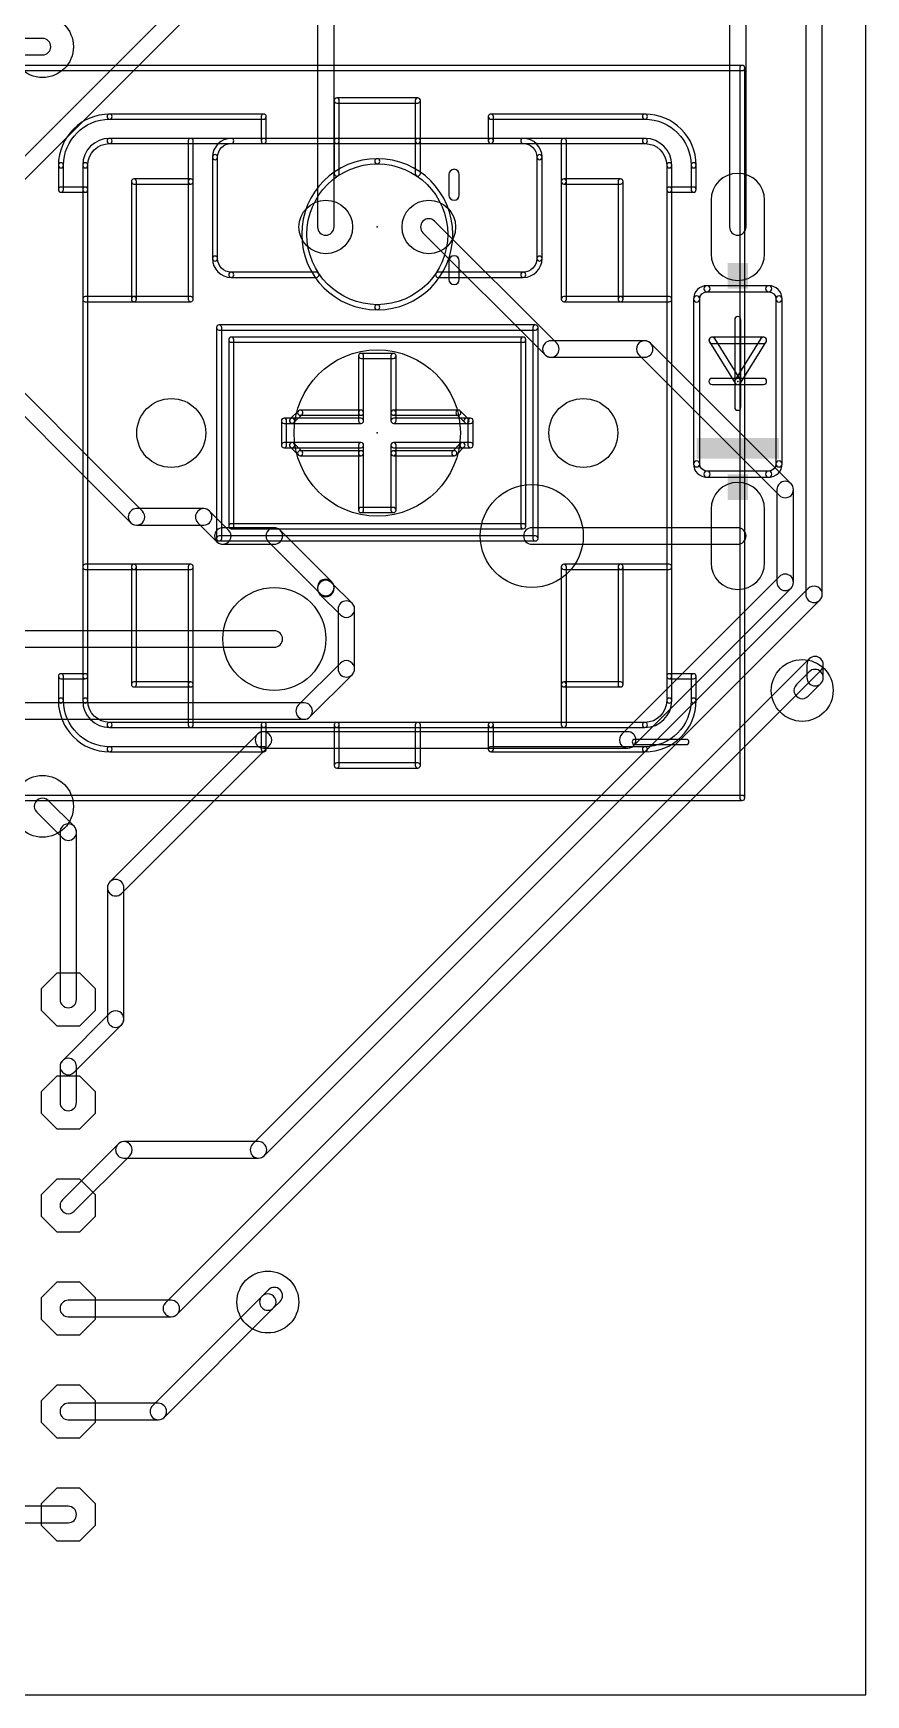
# Model space of a CAD drawing. Extents: x -22.1 to 60.3, y 1.9 to 82.2.
# Drawn here: x 39.78 to 60.3, y 1.91 to 42.88 of the extents above; entities that cross this region are included whole.
import ezdxf

# ---------------------------------------------------------------- set-up
doc = ezdxf.new("R2010")
doc.units = 0
for name, color, linetype in [('16', 175, 'CONTINUOUS'), ('17', 82, 'CONTINUOUS'), ('18', 82, 'CONTINUOUS'), ('20', 7, 'CONTINUOUS'), ('21', 253, 'CONTINUOUS'), ('23', 7, 'CONTINUOUS')]:
    doc.layers.add(name, color=color, linetype=linetype)

# ---------------------------------------------------------------- blocks, each defined once
blk = doc.blocks.new('RECT')
blk.add_solid([(-0.5, -0.5), (0.5, -0.5), (-0.5, 0.5), (0.5, 0.5)])
blk = doc.blocks.new('LONGP100')
blk.add_lwpolyline([(-0.5, -0.5), (0.5, -0.5, 1), (0.5, 0.5), (-0.5, 0.5, 1)], format="xyb", close=True)
blk = doc.blocks.new('ROUNDP')
blk.add_circle((0, 0), 0.5)
blk = doc.blocks.new('OCTAGONP')
blk.add_lwpolyline([(-0.5, -0.2071), (-0.5, 0.2071), (-0.2071, 0.5), (0.2071, 0.5), (0.5, 0.2071), (0.5, -0.2071), (0.2071, -0.5), (-0.2071, -0.5)], close=True)
blk = doc.blocks.new('ROUNDV')
blk.add_circle((0, 0), 0.5)

msp = doc.modelspace()

# ---------------------------------------------------------------- linework, layer by layer
at = {"layer": '16'}
for points in [[(59.2328, 29.041), (59.2328, 60.4647, 1), (58.8264, 60.4647), (58.8264, 29.041, 1)], [(57.3532, 38.1), (57.3532, 47.2172, 1), (56.9468, 47.2172), (56.9468, 38.1, 1)], [(45.0683, 45.3557), (37.9563, 38.2437, 1), (38.2437, 37.9563), (45.3557, 45.0683, 1)], [(47.1932, 38.1), (47.1932, 44.7397, 1), (46.7868, 44.7397), (46.7868, 38.1, 1)], [(30.48, 42.3418), (40.005, 42.3418, 1), (40.005, 42.7482), (30.48, 42.7482, 1)], [(52.6845, 35.2329), (49.6737, 38.2437, 1), (49.3863, 37.9563), (52.3971, 34.9455, 1)], [(37.9563, 35.03), (42.1792, 30.8071, 1), (42.4666, 31.0945), (38.2437, 35.3174, 1)], [(54.8536, 35.2924), (52.5408, 35.2924, 1), (52.5408, 34.886), (54.8536, 34.886, 1)], [(58.4621, 31.7681), (54.9973, 35.2329, 1), (54.7099, 34.9455), (58.1747, 31.4807, 1)], [(58.5216, 29.3356), (58.5216, 31.6244, 1), (58.1152, 31.6244), (58.1152, 29.3356, 1)], [(42.3229, 30.7476), (43.9792, 30.7476, 1), (43.9792, 31.154), (42.3229, 31.154, 1)], [(43.8355, 30.8071), (44.3063, 30.3363, 1), (44.5937, 30.6237), (44.1229, 31.0945, 1)], [(44.45, 30.2768), (45.72, 30.2768, 1), (45.72, 30.6832), (44.45, 30.6832, 1)], [(45.5763, 30.3363), (46.8463, 29.0663, 1), (47.1337, 29.3537), (45.8637, 30.6237, 1)], [(52.07, 30.2768), (57.15, 30.2768, 1), (57.15, 30.6832), (52.07, 30.6832, 1)], [(54.5773, 25.3071), (58.4621, 29.1919, 1), (58.1747, 29.4793), (54.2899, 25.5945, 1)], [(45.4738, 15.1979), (59.1733, 28.8974, 1), (58.8859, 29.1847), (45.1865, 15.4853, 1)], [(46.7868, 29.21), (46.7868, 29.1845, 1), (47.1932, 29.1845), (47.1932, 29.21, 1)], [(46.8463, 29.0408), (47.3543, 28.5328, 1), (47.6417, 28.8202), (47.1337, 29.3282, 1)], [(47.2948, 28.6765), (47.2948, 27.2035, 1), (47.7012, 27.2035), (47.7012, 28.6765, 1)], [(26.67, 27.7368), (45.72, 27.7368, 1), (45.72, 28.1432), (26.67, 28.1432, 1)], [(43.3237, 11.2863), (59.1987, 27.1613, 1), (58.9113, 27.4487), (43.0363, 11.5737, 1)], [(58.8518, 27.305), (58.8518, 26.9875, 1), (59.2582, 26.9875), (59.2582, 27.305, 1)], [(47.3543, 27.3472), (46.3128, 26.3057, 1), (46.6002, 26.0183), (47.6417, 27.0598, 1)], [(58.9113, 27.1312), (58.5938, 26.8137, 1), (58.8812, 26.5263), (59.1987, 26.8438, 1)], [(46.4565, 26.3652), (37.592, 26.3652, 1), (37.592, 25.9588), (46.4565, 25.9588, 1)], [(41.9521, 21.6622), (45.597, 25.3071, 1), (45.3096, 25.5945), (41.6647, 21.9496, 1)], [(45.4533, 25.2476), (54.4336, 25.2476, 1), (54.4336, 25.654), (45.4533, 25.654, 1)], [(40.7837, 23.3212), (40.1487, 23.9562, 1), (39.8613, 23.6688), (40.4963, 23.0338, 1)], [(40.8432, 19.05), (40.8432, 23.1775, 1), (40.4368, 23.1775), (40.4368, 19.05, 1)], [(42.0116, 18.566), (42.0116, 21.8059, 1), (41.6052, 21.8059), (41.6052, 18.566, 1)], [(40.7837, 17.2539), (41.9521, 18.4223, 1), (41.6647, 18.7097), (40.4963, 17.5413, 1)], [(40.8432, 16.51), (40.8432, 17.3976, 1), (40.4368, 17.3976), (40.4368, 16.51, 1)], [(40.7837, 13.8263), (42.1553, 15.1979, 1), (41.8679, 15.4853), (40.4963, 14.1137, 1)], [(42.0116, 15.1384), (45.3302, 15.1384, 1), (45.3302, 15.5448), (42.0116, 15.5448, 1)], [(45.5763, 11.8912), (45.4176, 11.7324, 1), (45.7049, 11.4451), (45.8637, 11.6038, 1)], [(45.7049, 11.4451), (45.8637, 11.6038, 1), (45.5763, 11.8912), (45.4176, 11.7324, 1)], [(40.64, 11.2268), (43.18, 11.2268, 1), (43.18, 11.6332), (40.64, 11.6332, 1)], [(43.0062, 8.7463), (45.7049, 11.4451, 1), (45.4176, 11.7324), (42.7188, 9.0337, 1)], [(40.64, 8.6868), (42.8625, 8.6868, 1), (42.8625, 9.0932), (40.64, 9.0932, 1)], [(40.64, 6.5532), (38.1, 6.5532, 1), (38.1, 6.1468), (40.64, 6.1468, 1)]]:
    msp.add_lwpolyline(points, format="xyb", close=True, dxfattribs=at)
at = {"layer": '20'}
for p, q in [((60.305, 1.905), (60.305, 82.22)), ((0, 1.905), (60.305, 1.905))]:
    msp.add_line(p, q, dxfattribs=at)
for centre, radius in [((48.26, 33.02), 2.05), ((43.18, 33.02), 0.85), ((53.34, 33.02), 0.85)]:
    msp.add_circle(centre, radius, dxfattribs=at)
at = {"layer": '21'}
for points in [[(39.26, 41.9565), (57.26, 41.9565, 1), (57.26, 42.0835), (39.26, 42.0835, 1)], [(57.1965, 42.02), (57.1965, 24.02, 1), (57.3235, 24.02), (57.3235, 42.02, 1)], [(47.26, 41.1565), (49.26, 41.1565, 1), (49.26, 41.2835), (47.26, 41.2835, 1)], [(47.3235, 40.22), (47.3235, 41.22, 1), (47.1965, 41.22), (47.1965, 40.22, 1)], [(49.3235, 40.22), (49.3235, 41.22, 1), (49.1965, 41.22), (49.1965, 40.22, 1)], [(41.66, 40.7565, 1), (41.66, 40.8835, 0.4142), (40.3965, 39.62, 1), (40.5235, 39.62, -0.4142)], [(41.66, 40.7565), (45.46, 40.7565, 1), (45.46, 40.8835), (41.66, 40.8835, 1)], [(45.5235, 40.22), (45.5235, 40.82, 1), (45.3965, 40.82), (45.3965, 40.22, 1)], [(51.06, 40.7565), (54.86, 40.7565, 1), (54.86, 40.8835), (51.06, 40.8835, 1)], [(51.1235, 40.22), (51.1235, 40.82, 1), (50.9965, 40.82), (50.9965, 40.22, 1)], [(55.9965, 39.62, 1), (56.1235, 39.62, 0.4142), (54.86, 40.8835, 1), (54.86, 40.7565, -0.4142)], [(41.66, 40.1565, 1), (41.66, 40.2835, 0.4142), (40.9965, 39.62, 1), (41.1235, 39.62, -0.4142)], [(41.66, 40.1565), (45.46, 40.1565, 1), (45.46, 40.2835), (41.66, 40.2835, 1)], [(43.5965, 40.22), (43.5965, 39.22, 1), (43.7235, 39.22), (43.7235, 40.22, 1)], [(44.66, 40.1565, 1), (44.66, 40.2835, 0.4142), (44.1965, 39.82, 1), (44.3235, 39.82, -0.4142)], [(45.46, 40.1565), (47.26, 40.1565, 1), (47.26, 40.2835), (45.46, 40.2835, 1)], [(47.26, 40.1565), (49.26, 40.1565, 1), (49.26, 40.2835), (47.26, 40.2835, 1)], [(47.3235, 39.42), (47.3235, 40.22, 1), (47.1965, 40.22), (47.1965, 39.42, 1)], [(49.26, 40.1565), (51.06, 40.1565, 1), (51.06, 40.2835), (49.26, 40.2835, 1)], [(49.1965, 40.22), (49.1965, 39.42, 1), (49.3235, 39.42), (49.3235, 40.22, 1)], [(51.06, 40.1565), (54.86, 40.1565, 1), (54.86, 40.2835), (51.06, 40.2835, 1)], [(52.1965, 39.82, 1), (52.3235, 39.82, 0.4142), (51.86, 40.2835, 1), (51.86, 40.1565, -0.4142)], [(52.7965, 40.22), (52.7965, 39.22, 1), (52.9235, 39.22), (52.9235, 40.22, 1)], [(55.3965, 39.62, 1), (55.5235, 39.62, 0.4142), (54.86, 40.2835, 1), (54.86, 40.1565, -0.4142)], [(44.3235, 37.32), (44.3235, 39.82, 1), (44.1965, 39.82), (44.1965, 37.32, 1)], [(48.26, 39.6565, 1), (48.26, 39.7835, 1), (48.26, 36.0565, 1), (48.26, 36.1835, -1)], [(48.26, 36.1835, 1), (48.26, 36.0565, 1), (48.26, 39.7835, 1), (48.26, 39.6565, -1)], [(52.3235, 37.32), (52.3235, 39.82, 1), (52.1965, 39.82), (52.1965, 37.32, 1)], [(40.5235, 39.02), (40.5235, 39.62, 1), (40.3965, 39.62), (40.3965, 39.02, 1)], [(41.1235, 39.02), (41.1235, 39.62, 1), (40.9965, 39.62), (40.9965, 39.02, 1)], [(50.0253, 39.3954), (50.0253, 38.8874, 1), (50.2793, 38.8874), (50.2793, 39.3954, 1)], [(55.3965, 39.62), (55.3965, 39.02, 1), (55.5235, 39.02), (55.5235, 39.62, 1)], [(55.9965, 39.62), (55.9965, 39.02, 1), (56.1235, 39.02), (56.1235, 39.62, 1)], [(41.06, 39.0835), (40.46, 39.0835, 1), (40.46, 38.9565), (41.06, 38.9565, 1)], [(41.1235, 27.02), (41.1235, 39.02, 1), (40.9965, 39.02), (40.9965, 27.02, 1)], [(42.1965, 39.22), (42.1965, 36.32, 1), (42.3235, 36.32), (42.3235, 39.22, 1)], [(43.66, 39.2835), (42.26, 39.2835, 1), (42.26, 39.1565), (43.66, 39.1565, 1)], [(43.5965, 39.22), (43.5965, 36.32, 1), (43.7235, 36.32), (43.7235, 39.22, 1)], [(52.7965, 39.22), (52.7965, 36.32, 1), (52.9235, 36.32), (52.9235, 39.22, 1)], [(54.26, 39.2835), (52.86, 39.2835, 1), (52.86, 39.1565), (54.26, 39.1565, 1)], [(54.1965, 39.22), (54.1965, 36.32, 1), (54.3235, 36.32), (54.3235, 39.22, 1)], [(55.3965, 39.02), (55.3965, 27.02, 1), (55.5235, 27.02), (55.5235, 39.02, 1)], [(55.46, 38.9565), (56.06, 38.9565, 1), (56.06, 39.0835), (55.46, 39.0835, 1)], [(44.3235, 37.32, 1), (44.1965, 37.32, 0.4142), (44.66, 36.8565, 1), (44.66, 36.9835, -0.4142)], [(50.2793, 36.8046), (50.2793, 37.2618, 1), (50.0253, 37.2618), (50.0253, 36.8046, 1)], [(51.86, 36.9835, 1), (51.86, 36.8565, 0.4142), (52.3235, 37.32, 1), (52.1965, 37.32, -0.4142)], [(44.66, 36.8565), (46.76, 36.8565, 1), (46.76, 36.9835), (44.66, 36.9835, 1)], [(49.76, 36.8565), (51.86, 36.8565, 1), (51.86, 36.9835), (49.76, 36.9835, 1)], [(56.388, 36.4998, 1), (56.388, 36.6522, 0.4142), (56.0578, 36.322, 1), (56.2102, 36.322, -0.4142)], [(56.388, 36.4998), (57.912, 36.4998, 1), (57.912, 36.6522), (56.388, 36.6522, 1)], [(58.0898, 36.322, 1), (58.2422, 36.322, 0.4142), (57.912, 36.6522, 1), (57.912, 36.4998, -0.4142)], [(42.26, 36.3835), (41.06, 36.3835, 1), (41.06, 36.2565), (42.26, 36.2565, 1)], [(43.66, 36.3835), (42.26, 36.3835, 1), (42.26, 36.2565), (43.66, 36.2565, 1)], [(54.26, 36.3835), (52.86, 36.3835, 1), (52.86, 36.2565), (54.26, 36.2565, 1)], [(55.46, 36.3835), (54.26, 36.3835, 1), (54.26, 36.2565), (55.46, 36.2565, 1)], [(56.2102, 32.258), (56.2102, 36.322, 1), (56.0578, 36.322), (56.0578, 32.258, 1)], [(58.2422, 32.258), (58.2422, 36.322, 1), (58.0898, 36.322), (58.0898, 32.258, 1)], [(44.4235, 30.42), (44.4235, 35.62, 1), (44.2965, 35.62), (44.2965, 30.42, 1)], [(44.36, 35.5565), (52.16, 35.5565, 1), (52.16, 35.6835), (44.36, 35.6835, 1)], [(52.0965, 35.62), (52.0965, 30.42, 1), (52.2235, 30.42), (52.2235, 35.62, 1)], [(57.2262, 34.29), (57.2262, 35.814, 1), (57.0738, 35.814), (57.0738, 34.29, 1)], [(44.7235, 30.72), (44.7235, 35.32, 1), (44.5965, 35.32), (44.5965, 30.72, 1)], [(44.66, 35.2565), (51.86, 35.2565, 1), (51.86, 35.3835), (44.66, 35.3835, 1)], [(51.7965, 35.32), (51.7965, 30.72, 1), (51.9235, 30.72), (51.9235, 35.32, 1)], [(56.515, 35.2298), (57.785, 35.2298, 1), (57.785, 35.3822), (56.515, 35.3822, 1)], [(57.2146, 34.3304), (56.5796, 35.3464, 1), (56.4504, 35.2656), (57.0854, 34.2496, 1)], [(57.7204, 35.3464), (57.0854, 34.3304, 1), (57.2146, 34.2496), (57.8496, 35.2656, 1)], [(47.9235, 33.52), (47.9235, 34.92, 1), (47.7965, 34.92), (47.7965, 33.52, 1)], [(47.86, 34.8565), (48.66, 34.8565, 1), (48.66, 34.9835), (47.86, 34.9835, 1)], [(48.5965, 34.92), (48.5965, 33.52, 1), (48.7235, 33.52), (48.7235, 34.92, 1)], [(56.515, 34.2138), (57.15, 34.2138, 1), (57.15, 34.3662), (56.515, 34.3662, 1)], [(57.2262, 33.655), (57.2262, 34.29, 1), (57.0738, 34.29), (57.0738, 33.655, 1)], [(57.15, 34.2138), (57.785, 34.2138, 1), (57.785, 34.3662), (57.15, 34.3662, 1)], [(46.0235, 32.72), (46.0235, 33.32, 1), (45.8965, 33.32), (45.8965, 32.72, 1)], [(45.96, 33.2565), (46.16, 33.2565, 1), (46.16, 33.3835), (45.96, 33.3835, 1)], [(46.3151, 33.5649), (46.1151, 33.3649, 1), (46.2049, 33.2751), (46.4049, 33.4751, 1)], [(46.16, 33.2565), (47.86, 33.2565, 1), (47.86, 33.3835), (46.16, 33.3835, 1)], [(47.86, 33.5835), (46.36, 33.5835, 1), (46.36, 33.4565), (47.86, 33.4565, 1)], [(47.9235, 33.32), (47.9235, 33.52, 1), (47.7965, 33.52), (47.7965, 33.32, 1)], [(48.5965, 33.52), (48.5965, 33.32, 1), (48.7235, 33.32), (48.7235, 33.52, 1)], [(50.26, 33.5835), (48.66, 33.5835, 1), (48.66, 33.4565), (50.26, 33.4565, 1)], [(48.66, 33.2565), (50.46, 33.2565, 1), (50.46, 33.3835), (48.66, 33.3835, 1)], [(50.5049, 33.3649), (50.3049, 33.5649, 1), (50.2151, 33.4751), (50.4151, 33.2751, 1)], [(50.56, 33.3835), (50.46, 33.3835, 1), (50.46, 33.2565), (50.56, 33.2565, 1)], [(50.4965, 33.32), (50.4965, 32.72, 1), (50.6235, 32.72), (50.6235, 33.32, 1)], [(46.16, 32.7835), (45.96, 32.7835, 1), (45.96, 32.6565), (46.16, 32.6565, 1)], [(47.86, 32.7835), (46.16, 32.7835, 1), (46.16, 32.6565), (47.86, 32.6565, 1)], [(46.1151, 32.6751), (46.3151, 32.4751, 1), (46.4049, 32.5649), (46.2049, 32.7649, 1)], [(47.9235, 32.52), (47.9235, 32.72, 1), (47.7965, 32.72), (47.7965, 32.52, 1)], [(50.36, 32.7835), (48.66, 32.7835, 1), (48.66, 32.6565), (50.36, 32.6565, 1)], [(48.5965, 32.72), (48.5965, 32.52, 1), (48.7235, 32.52), (48.7235, 32.72, 1)], [(50.3151, 32.7649), (50.1151, 32.5649, 1), (50.2049, 32.4751), (50.4049, 32.6751, 1)], [(50.56, 32.7835), (50.36, 32.7835, 1), (50.36, 32.6565), (50.56, 32.6565, 1)], [(47.86, 32.5835), (46.36, 32.5835, 1), (46.36, 32.4565), (47.86, 32.4565, 1)], [(47.9235, 31.12), (47.9235, 32.52, 1), (47.7965, 32.52), (47.7965, 31.12, 1)], [(48.5965, 32.52), (48.5965, 31.12, 1), (48.7235, 31.12), (48.7235, 32.52, 1)], [(50.16, 32.5835), (48.66, 32.5835, 1), (48.66, 32.4565), (50.16, 32.4565, 1)], [(56.2102, 32.258, 1), (56.0578, 32.258, 0.4142), (56.388, 31.9278, 1), (56.388, 32.0802, -0.4142)], [(56.388, 31.9278), (57.912, 31.9278, 1), (57.912, 32.0802), (56.388, 32.0802, 1)], [(57.912, 32.0802, 1), (57.912, 31.9278, 0.4142), (58.2422, 32.258, 1), (58.0898, 32.258, -0.4142)], [(48.66, 31.1835), (47.86, 31.1835, 1), (47.86, 31.0565), (48.66, 31.0565, 1)], [(51.86, 30.7835), (44.66, 30.7835, 1), (44.66, 30.6565), (51.86, 30.6565, 1)], [(52.16, 30.4835), (44.36, 30.4835, 1), (44.36, 30.3565), (52.16, 30.3565, 1)], [(42.26, 29.7835), (41.06, 29.7835, 1), (41.06, 29.6565), (42.26, 29.6565, 1)], [(43.66, 29.7835), (42.26, 29.7835, 1), (42.26, 29.6565), (43.66, 29.6565, 1)], [(42.1965, 29.72), (42.1965, 26.82, 1), (42.3235, 26.82), (42.3235, 29.72, 1)], [(43.5965, 29.72), (43.5965, 26.82, 1), (43.7235, 26.82), (43.7235, 29.72, 1)], [(54.26, 29.7835), (52.86, 29.7835, 1), (52.86, 29.6565), (54.26, 29.6565, 1)], [(52.7965, 29.72), (52.7965, 26.82, 1), (52.9235, 26.82), (52.9235, 29.72, 1)], [(55.46, 29.7835), (54.26, 29.7835, 1), (54.26, 29.6565), (55.46, 29.6565, 1)], [(54.1965, 29.72), (54.1965, 26.82, 1), (54.3235, 26.82), (54.3235, 29.72, 1)], [(40.5235, 26.42), (40.5235, 27.02, 1), (40.3965, 27.02), (40.3965, 26.42, 1)], [(41.06, 27.0835), (40.46, 27.0835, 1), (40.46, 26.9565), (41.06, 26.9565, 1)], [(41.1235, 26.42), (41.1235, 27.02, 1), (40.9965, 27.02), (40.9965, 26.42, 1)], [(55.3965, 27.02), (55.3965, 26.42, 1), (55.5235, 26.42), (55.5235, 27.02, 1)], [(55.46, 26.9565), (56.06, 26.9565, 1), (56.06, 27.0835), (55.46, 27.0835, 1)], [(55.9965, 27.02), (55.9965, 26.42, 1), (56.1235, 26.42), (56.1235, 27.02, 1)], [(43.66, 26.8835), (42.26, 26.8835, 1), (42.26, 26.7565), (43.66, 26.7565, 1)], [(43.5965, 26.82), (43.5965, 25.82, 1), (43.7235, 25.82), (43.7235, 26.82, 1)], [(52.7965, 26.82), (52.7965, 25.82, 1), (52.9235, 25.82), (52.9235, 26.82, 1)], [(54.26, 26.8835), (52.86, 26.8835, 1), (52.86, 26.7565), (54.26, 26.7565, 1)], [(40.5235, 26.42, 1), (40.3965, 26.42, 0.4142), (41.66, 25.1565, 1), (41.66, 25.2835, -0.4142)], [(41.1235, 26.42, 1), (40.9965, 26.42, 0.4142), (41.66, 25.7565, 1), (41.66, 25.8835, -0.4142)], [(54.86, 25.2835, 1), (54.86, 25.1565, 0.4142), (56.1235, 26.42, 1), (55.9965, 26.42, -0.4142)], [(54.86, 25.8835, 1), (54.86, 25.7565, 0.4142), (55.5235, 26.42, 1), (55.3965, 26.42, -0.4142)], [(45.46, 25.8835), (41.66, 25.8835, 1), (41.66, 25.7565), (45.46, 25.7565, 1)], [(47.26, 25.8835), (45.46, 25.8835, 1), (45.46, 25.7565), (47.26, 25.7565, 1)], [(45.5235, 25.22), (45.5235, 25.82, 1), (45.3965, 25.82), (45.3965, 25.22, 1)], [(51.06, 25.8835), (47.26, 25.8835, 1), (47.26, 25.7565), (51.06, 25.7565, 1)], [(47.3235, 24.82), (47.3235, 25.82, 1), (47.1965, 25.82), (47.1965, 24.82, 1)], [(49.3235, 24.82), (49.3235, 25.82, 1), (49.1965, 25.82), (49.1965, 24.82, 1)], [(54.86, 25.8835), (51.06, 25.8835, 1), (51.06, 25.7565), (54.86, 25.7565, 1)], [(51.1235, 25.22), (51.1235, 25.82, 1), (50.9965, 25.82), (50.9965, 25.22, 1)], [(54.61, 25.3365), (55.88, 25.3365, 1), (55.88, 25.4635), (54.61, 25.4635, 1)], [(45.46, 25.2835), (41.66, 25.2835, 1), (41.66, 25.1565), (45.46, 25.1565, 1)], [(54.86, 25.2835), (51.06, 25.2835, 1), (51.06, 25.1565), (54.86, 25.1565, 1)], [(47.26, 24.7565), (49.26, 24.7565, 1), (49.26, 24.8835), (47.26, 24.8835, 1)], [(57.26, 24.0835), (39.26, 24.0835, 1), (39.26, 23.9565), (57.26, 23.9565, 1)]]:
    msp.add_lwpolyline(points, format="xyb", close=True, dxfattribs=at)
at = {"layer": '23'}
for p in [(48.26, 38.1), (57.15, 34.29), (48.26, 33.02), (48.26, 33.02)]:
    msp.add_point(p, dxfattribs=at)

# ---------------------------------------------------------------- block references
at = {"layer": '17'}
for name, p, xscale, yscale, rotation in [('LONGP100', (57.15, 38.1), 1.3208, 1.3208, 90), ('ROUNDP', (52.07, 30.48), 2.54, 2.54, 180), ('LONGP100', (57.15, 30.48), 1.3208, 1.3208, 90), ('ROUNDP', (45.72, 27.94), 2.54, 2.54, 180)]:
    msp.add_blockref(name, p, dxfattribs=dict(at, xscale=xscale, yscale=yscale, rotation=rotation))
at = {"layer": '17', "xscale": 1.3208, "yscale": 1.3208}
for name, p in [('ROUNDP', (46.99, 38.1)), ('ROUNDP', (49.53, 38.1)), ('OCTAGONP', (40.64, 19.05)), ('OCTAGONP', (40.64, 16.51)), ('OCTAGONP', (40.64, 13.97)), ('OCTAGONP', (40.64, 11.43)), ('OCTAGONP', (40.64, 8.89)), ('OCTAGONP', (40.64, 6.35))]:
    msp.add_blockref(name, p, dxfattribs=at)
at = {"layer": '18', "xscale": 1.524, "yscale": 1.524}
for p in [(40.005, 42.545), (58.7375, 26.67), (40.005, 23.8125), (45.5613, 11.5888)]:
    msp.add_blockref('ROUNDV', p, dxfattribs=at)
at = {"layer": '21', "rotation": 90}
for p, xscale, yscale in [((57.15, 36.8935), 0.635, 0.508), ((57.15, 32.639), 0.508, 2.032), ((57.15, 31.6865), 0.635, 0.508)]:
    msp.add_blockref('RECT', p, dxfattribs=dict(at, xscale=xscale, yscale=yscale))

doc.saveas('drawing.dxf')
